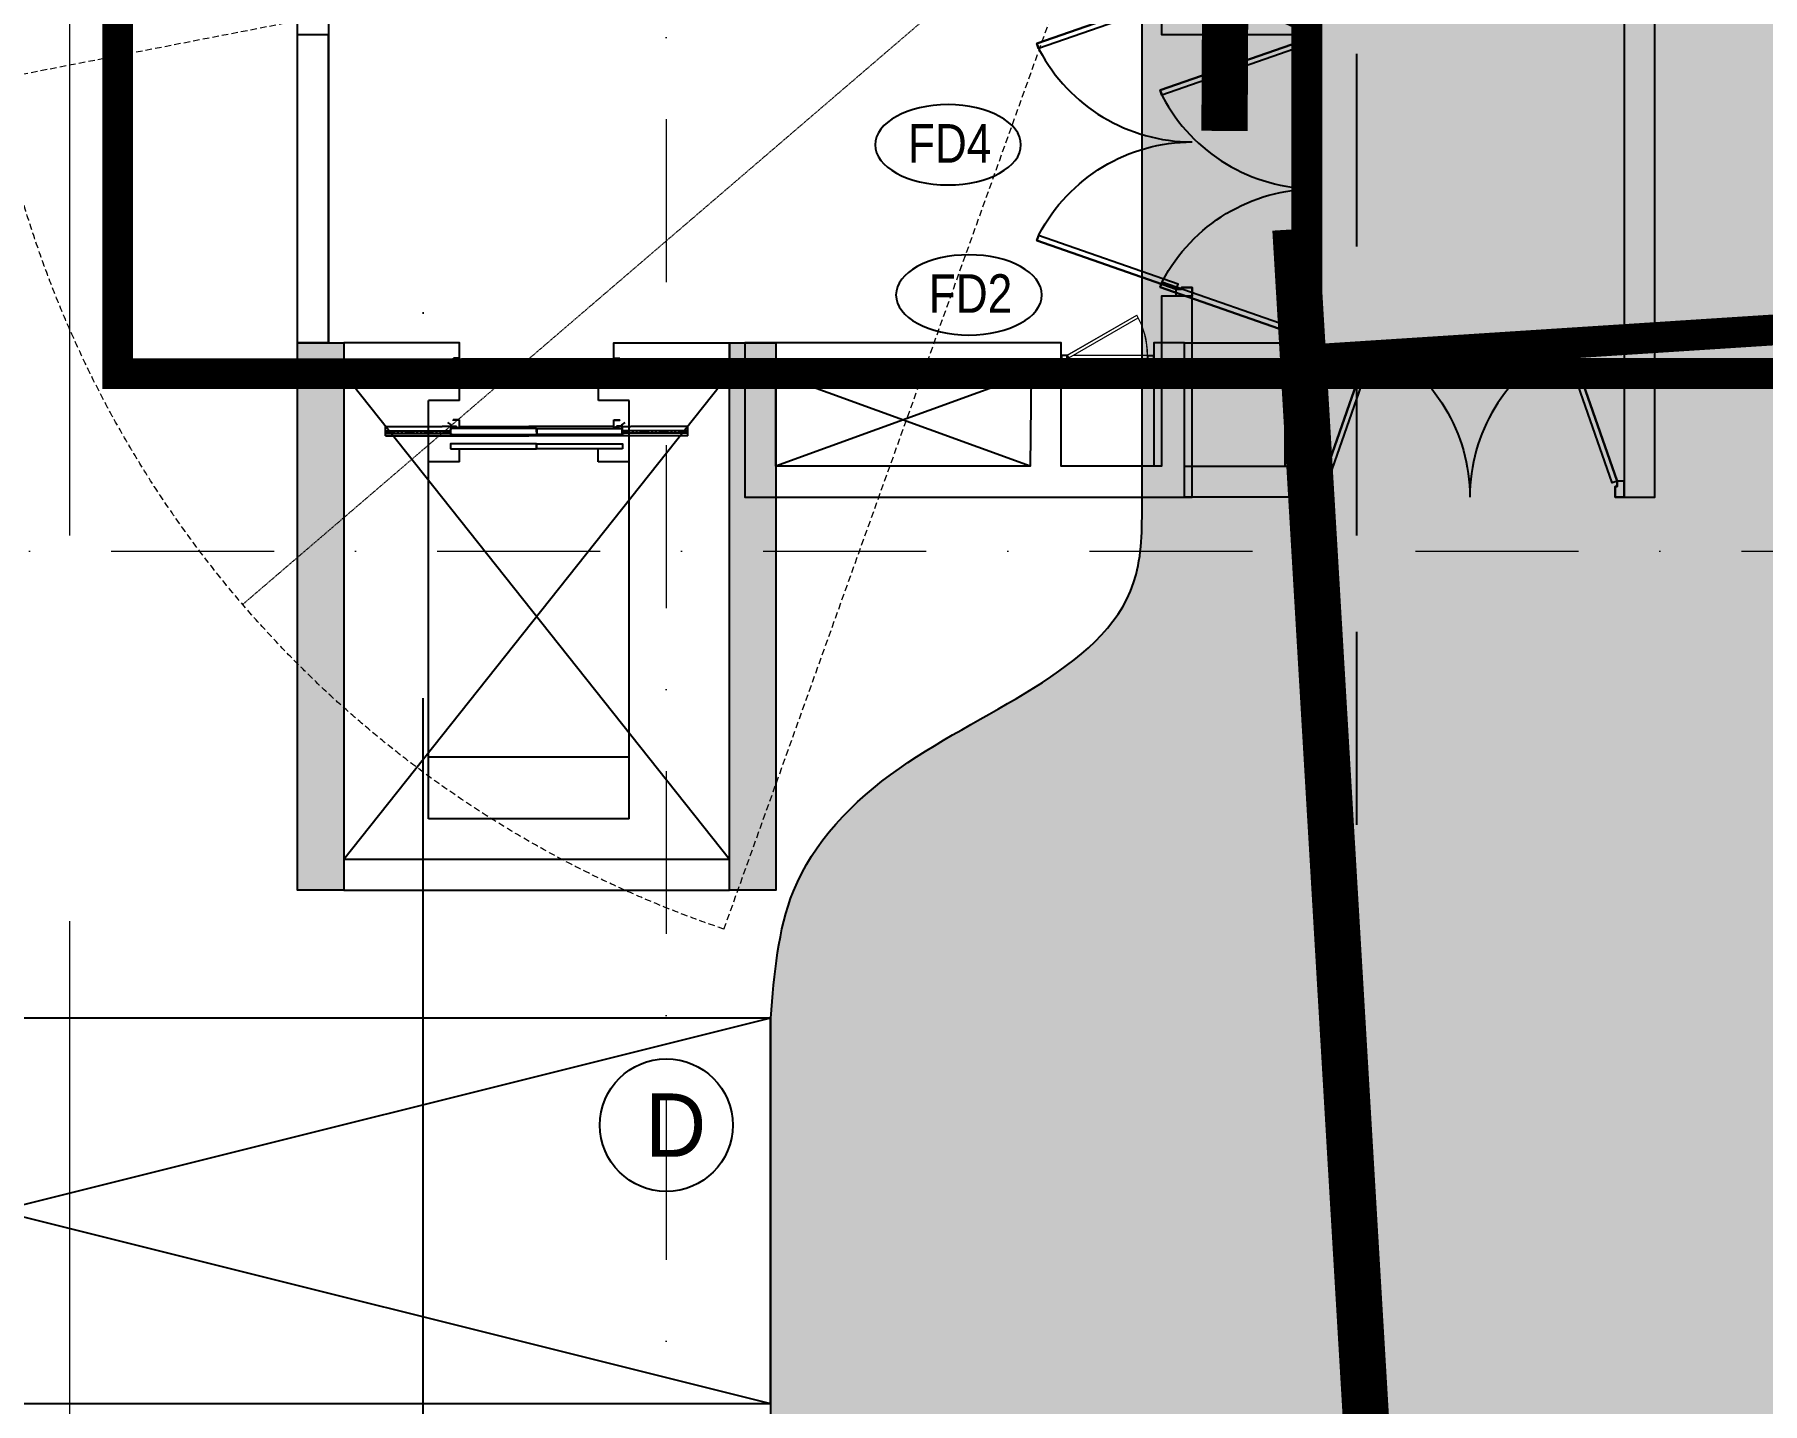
# Model space of a CAD drawing. Header units: millimetres. Extents: x 2509692 to 6766201, y 361130 to 898117.
# Drawn here: x 2531616 to 2542817, y 737065 to 745943 of the extents above; entities that cross this region are included whole.
import ezdxf
from ezdxf.enums import TextEntityAlignment as Align

# ---------------------------------------------------------------- set-up
doc = ezdxf.new("R2010")
doc.units = ezdxf.units.MM
doc.header["$LTSCALE"] = 100
for name, pattern in [('( Hidden )', [0.375, 0.25, -0.125]), ('01.MAIN DRAWING_NW$0$(X-REF)S12-200-HIDDEN', [0.375, 0.25, -0.125]), ('01.NW_MACHINES$0$DASHED', [0.75, 0.5, -0.25]), ('AUDIT_I_191030115539-19', [0]), ('DASHDOT', [1, 0.5, -0.25, 0, -0.25]), ('DD Cargo Road$0$X-DIAL-Phase 3A-Master Airfield Layout_South & ECT$0$DASHDOT2', [12.7, 6.35, -3.175, 0, -3.175]), ('HIDDEN', [0.375, 0.25, -0.125]), ('PAMIR A_BASEMENT STAIRCASE$0$X_COL_FC_WMG$0$PHANTOM', [2.5, 1.25, -0.25, 0.25, -0.25, 0.25, -0.25]), ('PAMIR A_GROUND FLOOR GRID$0$( Dashed )', [0.75, 0.5, -0.25]), ('PAMIR A_GROUND FLOOR GRID$0$ACAD_ISO05W100', [33, 24, -3, 0, -3, 0, -3]), ('PAMIR A_GROUND FLOOR GRID$0$CMP LANDSUBDIVISION$0$ACAD_ISO12W100', [21, 12, -3, 0, -3, 0, -3]), ('PAMIR A_GROUND FLOOR GRID$0$DGN Style 4', [21.13840796741298, 10.56260235723322, -5.281301178616609, 0.01320325294654152, -5.281301178616609])]:
    doc.linetypes.add(name, pattern=pattern)
doc.layers.get('0').update_dxf_attribs({"color": 8})
doc.layers.get('Defpoints').update_dxf_attribs({"color": 8})
for name, color, linetype in [('4 WHEELER', 8, 'Continuous'), ('A-DRIVEWAY ARROWS', 8, 'AUDIT_I_191030115539-19'), ('A-PARKING STACH-2', 8, 'Continuous'), ('A_CUTOUT', 8, 'Continuous'), ('A_DOORS', 8, 'Continuous'), ('A_PARKING TEXT', 8, 'Continuous'), ('A_R.C.C. STRUCTURE', 8, 'Continuous'), ('A_STAIRCASE DIM', 8, 'Continuous'), ('A_STAIRCASE WALL', 8, 'Continuous'), ('A_Travel length', 8, 'Continuous'), ('A_wall', 8, 'Continuous'), ('CAR', 8, 'Continuous'), ('D-TEXT', 8, 'Continuous'), ('DOUBLE  STACK', 8, 'Continuous'), ('DRIVEWAY', 8, 'HIDDEN'), ('DW-NO', 8, 'Continuous'), ('GLASS EDGE', 8, 'Continuous'), ('PAMIR A_BASEMENT STAIRCASE$0$A-P-HATCH COLUMN', 8, 'Continuous'), ('PAMIR A_BASEMENT STAIRCASE$0$A-P-STRUCTURE', 8, 'Continuous'), ('PAMIR A_GROUND FLOOR GRID$0$CMP LANDSUBDIVISION$0$MP-PROP-ASSET LINE', 8, 'PAMIR A_GROUND FLOOR GRID$0$CMP LANDSUBDIVISION$0$ACAD_ISO12W100'), ('SECTION LINES', 8, 'Continuous')]:
    doc.layers.add(name, color=color, linetype=linetype)
for name, color, linetype, lineweight in [('A_SERVICE LIFT', 8, 'Continuous', 25), ('AC-ZONING LINE', 8, 'Continuous', 15), ('CAMERA', 5, 'Continuous', 20), ('CAMERA RANGE', 2, '01.MAIN DRAWING_NW$0$(X-REF)S12-200-HIDDEN', 20), ('EL-WALL', 8, 'Continuous', 0), ('HACTH', 8, 'Continuous', 5), ('PAMIR A_BASEMENT STAIRCASE$0$X_COL_FC_WMG$0$GLASS 1', 8, 'Continuous', 25), ('PAMIR A_GROUND FLOOR GRID$0$A_GRID 8.4 x 8.4 MT.', 8, 'PAMIR A_GROUND FLOOR GRID$0$DGN Style 4', 0), ('PAMIR A_GROUND FLOOR GRID$0$CMP LANDSUBDIVISION$0$MP-BASEMENT LIN', 8, 'PAMIR A_GROUND FLOOR GRID$0$ACAD_ISO05W100', 20)]:
    doc.layers.add(name, color=color, linetype=linetype, lineweight=lineweight)
doc.styles.add('DIM_200', font='swissc.ttf', dxfattribs={"height": 400})
doc.styles.add('X-REF_HVAC_Basement 02$0$X-REF_HVAC_Basement 02$0$acdim', font='romans.shx', dxfattribs={"height": 150})
pattern_1 = [(0, (-3035710.225486687, -862793.3745637138), (0, 6.985), [5.08, -1.905]), (90, (-3035710.225486687, -862793.3745637138), (-6.985, 4.277078946022131e-16), [5.08, -1.905])]

# ---------------------------------------------------------------- blocks, each defined once
blk = doc.blocks.new('ghkhgk')
at = {"layer": 'A-DRIVEWAY ARROWS', "linetype": '( Hidden )', "lineweight": -2, "ltscale": 50}
blk.add_line((3540686.732184939, 1646370.474375674), (3540686.732184101, 1704342.3312001), dxfattribs=at)
blk = doc.blocks.new('A$C7f0d5cc6')
at = {"layer": 'SECTION LINES', "linetype": 'DASHDOT', "ltscale": 100}
blk.add_line((14291.69384606648, -194055.8175357913), (14291.69384607673, -3764.129045803915), dxfattribs=at)
blk = doc.blocks.new('PAMIR A_GROUND FLOOR GRID$0$ASSET LINE')
at = {"layer": 'PAMIR A_GROUND FLOOR GRID$0$CMP LANDSUBDIVISION$0$MP-BASEMENT LIN', "color": 3, "linetype": 'PAMIR A_GROUND FLOOR GRID$0$( Dashed )', "ltscale": 100, "flags": 128}
blk.add_lwpolyline([(5607412.013435246, 414057.5662525545), (5607412.013435246, 582057.566252529), (5707543.215212617, 582057.5662521032), (5707543.215213507, 414057.5662525545)], close=True, dxfattribs=at)
blk = doc.blocks.new('PAMIR A_GROUND FLOOR GRID')
at = {"layer": 'PAMIR A_GROUND FLOOR GRID$0$A_GRID 8.4 x 8.4 MT.'}
for p, q in [((2535710.225486687, 882793.3745638769), (2535710.225486687, 680593.3745638652)), ((2515201.771748836, 742593.3745637604), (2648618.699235708, 742593.3745637604))]:
    blk.add_line(p, q, dxfattribs=at)
blk = doc.blocks.new('A$C5d815a77')
at = {"layer": 'PAMIR A_GROUND FLOOR GRID$0$A_GRID 8.4 x 8.4 MT.'}
blk.add_blockref('PAMIR A_GROUND FLOOR GRID', (0, 0), dxfattribs=at)
blk = doc.blocks.new('PAMIR A_BASEMENT STAIRCASE$0$service lift')
at = {"color": 7}
for p, q in [((563038, -106763.3143263127, -8.757154441596526e-05), (563968, -106763.3143263118, -8.757154441596526e-05)), ((564998.0000000001, -106763.3143263118, -8.757154441596526e-05), (563038, -106763.3143263127, -8.757154441596526e-05)), ((563038, -106763.3143263127, -8.757154441596526e-05), (563038, -106823.3143263127, -8.757154441596526e-05)), ((563038, -106780.3143263127, -8.757154441596526e-05), (563456.5, -106780.3143263118, -8.757154441596526e-05)), ((563038, -106794.3143263127, -8.757154441596526e-05), (563456.5, -106794.3143263127, -8.757154441596526e-05)), ((563038, -106823.3143263127, -8.757154441596526e-05), (563406.59375, -106823.3143263127, -8.757154441596526e-05)), ((563461.5, -106823.3143263127, -8.757154441596526e-05), (563406.59375, -106823.3143263127, -8.757154441596526e-05)), ((563456.5, -106802.0393263124, -8.757154441596526e-05), (563456.5, -106772.5893263122, -8.757154441596526e-05)), ((563456.5, -106772.5893263122, -8.757154441596526e-05), (563461.5, -106772.5893263122, -8.757154441596526e-05)), ((563456.5, -106802.0393263124, -8.757154441596526e-05), (563461.5, -106802.0393263124, -8.757154441596526e-05)), ((563461.5, -106771.3143263118, -8.757154441596526e-05), (563461.5, -106823.3143263127, -8.757154441596526e-05)), ((563461.5, -106771.3143263118, -8.757154441596526e-05), (563463, -106771.3143263118, -8.757154441596526e-05)), ((563463, -106771.3143263118, -8.757154441596526e-05), (563463, -106821.8143263118, -8.757154441596526e-05)), ((563463, -106824.8143263127, -8.757154441596526e-05), (563489.5, -106824.8143263127, -8.757154441596526e-05)), ((563464.5, -106823.3143263127, -8.757154441596526e-05), (563489.5748134316, -106823.3143263127, -8.757154441596526e-05)), ((563480, -106816.3143263118, -8.757154441596526e-05), (563518, -106816.3143263118, -8.757154441596526e-05)), ((563489.5, -106824.8143263127, -8.757154441596526e-05), (563499.5, -106825.8143263118, -8.757154441596526e-05)), ((563489.5748134316, -106823.3143263127, -8.757154441596526e-05), (563499.5, -106824.3068449687, -8.757154441596526e-05)), ((563499.5, -106824.3068449687, -8.757154441596526e-05), (563499.5, -106825.8143263118, -8.757154441596526e-05)), ((563518, -106816.3143263118, -8.757154441596526e-05), (563518, -106866.3143263127, -8.757154441596526e-05)), ((563518, -106823.3143263127, -8.757154441596526e-05), (563968, -106823.3143263127, -8.757154441596526e-05)), ((564518, -106823.3143263127, -8.757154441596526e-05), (563968, -106823.3143263127, -8.757154441596526e-05)), ((564556, -106816.3143263118, -8.757154441596526e-05), (564518, -106816.3143263118, -8.757154441596526e-05)), ((564518, -106816.3143263118, -8.757154441596526e-05), (564518, -106866.3143263127, -8.757154441596526e-05)), ((564546.4251865684, -106823.3143263127, -8.757154441596526e-05), (564536.5, -106824.3068449687, -8.757154441596526e-05)), ((564536.5, -106824.3068449687, -8.757154441596526e-05), (564536.5, -106825.8143263118, -8.757154441596526e-05)), ((564546.5, -106824.8143263127, -8.757154441596526e-05), (564536.5, -106825.8143263118, -8.757154441596526e-05)), ((564571.5, -106823.3143263127, -8.757154441596526e-05), (564546.4251865684, -106823.3143263127, -8.757154441596526e-05)), ((564573, -106824.8143263127, -8.757154441596526e-05), (564546.5, -106824.8143263127, -8.757154441596526e-05)), ((564573, -106771.3143263118, -8.757154441596526e-05), (564573, -106821.8143263118, -8.757154441596526e-05)), ((564574.5, -106771.3143263118, -8.757154441596526e-05), (564573, -106771.3143263118, -8.757154441596526e-05)), ((564574.5, -106771.3143263118, -8.757154441596526e-05), (564574.5, -106823.3143263127, -8.757154441596526e-05)), ((564579.5, -106772.5893263122, -8.757154441596526e-05), (564574.5, -106772.5893263122, -8.757154441596526e-05)), ((564579.5, -106802.0393263124, -8.757154441596526e-05), (564574.5, -106802.0393263124, -8.757154441596526e-05)), ((564574.5, -106823.3143263127, -8.757154441596526e-05), (564629.40625, -106823.3143263127, -8.757154441596526e-05)), ((564579.5, -106802.0393263124, -8.757154441596526e-05), (564579.5, -106772.5893263122, -8.757154441596526e-05)), ((564998, -106780.3143263118, -8.757154441596526e-05), (564579.5, -106780.3143263118, -8.757154441596526e-05)), ((564998, -106794.3143263127, -8.757154441596526e-05), (564579.5, -106794.3143263127, -8.757154441596526e-05)), ((564998, -106823.3143263127, -8.757154441596526e-05), (564629.40625, -106823.3143263127, -8.757154441596526e-05)), ((564998, -106763.3143263118, -8.757154441596526e-05), (564998, -106823.3143263127, -8.757154441596526e-05)), ((563478, -106861.8135723121, -8.757154441596526e-05), (563478, -106866.3135723121, -8.757154441596526e-05)), ((563515.5, -106864.8135723121, -8.757154441596526e-05), (563478, -106864.8135723121, -8.757154441596526e-05)), ((563517, -106866.3135723121, -8.757154441596526e-05), (563478, -106866.3135723121, -8.757154441596526e-05)), ((563518, -106866.3143263127, -8.757154441596526e-05), (563478, -106866.3143263127, -8.757154441596526e-05)), ((564518, -106866.3143263127, -8.757154441596526e-05), (564558, -106866.3143263127, -8.757154441596526e-05)), ((564519, -106866.3135723121, -8.757154441596526e-05), (564558, -106866.3135723121, -8.757154441596526e-05)), ((564520.5, -106864.8135723121, -8.757154441596526e-05), (564558, -106864.8135723121, -8.757154441596526e-05)), ((564558, -106861.8135723121, -8.757154441596526e-05), (564558, -106866.3135723121, -8.757154441596526e-05))]:
    blk.add_line(p, q, dxfattribs=at)
at = {"color": 4, "linetype": 'PAMIR A_BASEMENT STAIRCASE$0$X_COL_FC_WMG$0$PHANTOM', "ltscale": 0.5}
for p, q in [((563038, -106787.3143263127, -8.757154441596526e-05), (563456.5, -106787.3143263118, -8.757154441596526e-05)), ((564998, -106787.3143263118, -8.757154441596526e-05), (564579.5, -106787.3143263118, -8.757154441596526e-05))]:
    blk.add_line(p, q, dxfattribs=at)
for p, q in [((563468, -106832.3144223125, -8.757154441596526e-05), (563443, -106848.3143263118, -8.757154441596526e-05)), ((564568, -106832.3144223125, -8.757154441596526e-05), (564593, -106848.3143263118, -8.757154441596526e-05))]:
    blk.add_line(p, q)
at = {"color": 7}
for centre, start, end in [((563463, -106823.3143263127, -8.757154441596526e-05), 180, 270), ((563464.5, -106821.8143263118, -8.757154441596526e-05), 180, 270), ((564571.5, -106821.8143263118, -8.757154441596526e-05), 270, 0), ((564573, -106823.3143263127, -8.757154441596526e-05), 270, 0)]:
    blk.add_arc(centre, 1.5, start, end, dxfattribs=at)
at = {"layer": 'Defpoints', "color": 7, "linetype": 'ByBlock'}
for p in [(563038, -106823.3143263127, -8.757154441596526e-05), (563508, -106866.3143263127, -8.757154441596526e-05), (563518, -106862.3143263118, -8.757154441596526e-05), (563518, -106866.3143263127, -8.757154441596526e-05), (563518, -106866.3143263127, -8.757154441596526e-05), (563518, -106866.3143263127, -8.757154441596526e-05), (563518, -106866.3144223125, -8.757154441596526e-05), (564518, -106862.3143263118, -8.757154441596526e-05), (564518, -106866.3143263127, -8.757154441596526e-05), (564518, -106866.3143263127, -8.757154441596526e-05), (564518, -106866.3143263127, -8.757154441596526e-05), (564518, -106866.3144223125, -8.757154441596526e-05), (564528, -106866.3143263127, -8.757154441596526e-05)]:
    blk.add_point(p, dxfattribs=at)
at = {"layer": 'PAMIR A_BASEMENT STAIRCASE$0$X_COL_FC_WMG$0$GLASS 1'}
for p, q in [((564618, -104278.3143263118, -8.757154441593751e-05), (563318, -104278.3143263118, -8.757154441593751e-05)), ((563318, -104278.3143263118, -8.757154441596526e-05), (563318, -106593.3143263118, -8.757154441596526e-05)), ((564618, -104278.3143263118, -8.757154441596529e-05), (564618, -106593.3143263118, -8.757154441596529e-05)), ((563518, -106593.3143263118, -8.757154441596526e-05), (563318, -106593.3143263118, -8.757154441596526e-05)), ((563518, -106593.3143263118, -8.757154441596526e-05), (563518, -106673.3143263118, -8.757154441596526e-05)), ((564618, -106593.3143263118, -8.757154441596526e-05), (564418, -106593.3143263118, -8.757154441596526e-05)), ((564418, -106593.3143263118, -8.757154441596526e-05), (564418, -106673.3143263118, -8.757154441596526e-05)), ((563468, -106771.3143263118, -8.757154441596526e-05), (564016.5, -106771.3143263118, -8.757154441596526e-05)), ((564016.5, -106811.3143263118, -8.757154441596526e-05), (563468, -106811.3143263118, -8.757154441596526e-05)), ((564016.5, -106811.3143263118, -8.757154441596526e-05), (564016.5, -106771.3143263118, -8.757154441596526e-05)), ((564018, -106789.1143263126, -8.757154441596526e-05), (564018, -106812.1143263126, -8.757154441596526e-05)), ((564018, -106789.1143263126, -8.757154441596526e-05), (564018, -106812.1143263126, -8.757154441596526e-05)), ((564573, -106771.3143263118, -8.757154441596526e-05), (564019.5, -106771.3143263118, -8.757154441596526e-05)), ((564019.5, -106811.3143263118, -8.757154441596526e-05), (564019.5, -106771.3143263118, -8.757154441596526e-05)), ((564019.5, -106811.3143263118, -8.757154441596526e-05), (564568, -106811.3143263118, -8.757154441596526e-05))]:
    blk.add_line(p, q, dxfattribs=at)
at = {"layer": 'PAMIR A_BASEMENT STAIRCASE$0$X_COL_FC_WMG$0$GLASS 1', "elevation": -8.757154441596526e-05}
for points in [[(563461, -106678.3143263118), (564017, -106678.3143263118), (564017, -106710.3143263118), (563461, -106710.3143263118)], [(564575, -106678.3143263118), (564019, -106678.3143263118), (564019, -106710.3143263118), (564575, -106710.3143263118)]]:
    blk.add_lwpolyline(points, close=True, dxfattribs=at)
at = {"layer": 'PAMIR A_BASEMENT STAIRCASE$0$X_COL_FC_WMG$0$GLASS 1'}
for centre, start, end in [((563468, -106776.3143263127, -8.757154441596526e-05), 90, 180), ((563468, -106806.3143263118, -8.757154441596526e-05), 180, 270), ((564568, -106776.3143263127, -8.757154441596526e-05), 0, 90), ((564568, -106806.3143263118, -8.757154441596526e-05), 270, 0)]:
    blk.add_arc(centre, 5.000000000000001, start, end, dxfattribs=at)
blk = doc.blocks.new('PAMIR A_BASEMENT STAIRCASE$0$G$CEB040AD3')
at = {"layer": 'PAMIR A_BASEMENT STAIRCASE$0$A-P-HATCH COLUMN', "ltscale": 0.001}
h = blk.add_hatch(color=256, dxfattribs=at)
h.dxf.hatch_style = 1
h.paths.add_polyline_path([(0, 3550), (300, 3550), (300, 0), (0, 0)])
at = {"layer": 'PAMIR A_BASEMENT STAIRCASE$0$A-P-STRUCTURE', "ltscale": 0.001}
blk.add_lwpolyline([(0, 3550), (300, 3550), (300, 0), (0, 0)], close=True, dxfattribs=at)
blk = doc.blocks.new('fghjfghd')
at = {"layer": 'A_DOORS', "linetype": 'ByBlock', "ltscale": 0.03, "elevation": 0.0008203101878799099}
for points in [[(197276.1775450337, 213393.477598938), (197276.1775450337, 213279.7605275114), (197326.6085940524, 213279.7605275114), (197326.6085940524, 213317.3362168662), (197338.9691452332, 213317.3362168662), (197338.9691452332, 213393.477598938), (197276.1775450337, 213393.4776124595), (197338.9691452332, 213393.4776124595), (197338.9691452332, 213317.3366028955), (197326.6085940524, 213317.3366028955), (197326.6085940524, 213279.7605275114), (197362.0844771926, 213292.1469385487), (197709.1212920699, 212298.1998256231), (197673.6454069231, 212285.8134139643), (197326.6085940524, 213279.7605275114), (197673.645406922, 212285.8134139638), (197718.1356924236, 212302.0094498101, 0.2777572209251983), (198376.1776861518, 213393.477598938, -0.02709184272098052)], [(199476.1778272698, 213393.477598938), (199476.1778272698, 213279.7605275114), (199425.7467782511, 213279.7605275114), (199425.7467782511, 213317.3362168662), (199413.3862270703, 213317.3362168662), (199413.3862270703, 213393.477598938), (199476.1778272698, 213393.4776124595), (199413.3862270703, 213393.4776124595), (199413.3862270703, 213317.3366028955), (199425.7467782511, 213317.3366028955), (199425.7467782511, 213279.7605275114), (199390.2708951109, 213292.1469385487), (199043.2340802336, 212298.1998256231), (199078.7099653804, 212285.8134139643), (199425.7467782511, 213279.7605275114), (199078.7099653815, 212285.8134139638), (199034.2196798798, 212302.0094498101, -0.2777572209251983), (198376.1776861518, 213393.477598938, 0.02709184272098052)]]:
    blk.add_lwpolyline(points, format="xyb", dxfattribs=at)
blk = doc.blocks.new('PAMIR A_2 m STAIRCASE DOOR')
at = {"layer": 'A_DOORS', "xscale": -0.9090907924646489, "yscale": 0.9090907924646489, "zscale": 0.9090907924646489, "rotation": 90}
blk.add_blockref('fghjfghd', (2771329.474479528, 1038335.332235817, -0.0007457364387665722), dxfattribs=at)
blk = doc.blocks.new('FD 750')
at = {"layer": 'EL-WALL'}
for p, q in [((50.02809588784294, 53.48591871291865), (612.9446083477233, 378.4859187129186)), ((62.52809588784294, 31.83528361830395), (625.0280958878429, 356.594810037408)), ((0.02809588784293737, 53.48591871291865), (0.02809588784293737, -96.48317581042647)), ((50.02809588784294, 53.48591871291865), (62.52809588784294, 31.83528361830395)), ((100.0280958878357, 53.48591871291865), (700.0280958878429, 53.48591871291865)), ((750.0280958878429, 53.48591871291865), (750.0280958878429, -96.48317581042647)), ((0.02809588784293737, -96.48317581042647), (750.0280958878429, -96.48317581042647)), ((50.02809588784294, -46.51408128708135), (700.0280958878429, -46.51408128708135))]:
    blk.add_line(p, q, dxfattribs=at)
for points in [[(0.02809588784293737, -46.51408128708135), (50.02809588784294, -46.51408128708135), (50.02809588784294, 53.48591871291865), (0.02809588784293737, 53.48591871291865)], [(5.028095887842937, -41.51408128708135), (45.02809588784294, -41.51408128708135), (45.02809588784294, 48.48591871291865), (5.028095887842937, 48.48591871291865)], [(750.0280958878429, -46.51408128708135), (700.0280958878429, -46.51408128708135), (700.0280958878429, 53.48591871291865), (750.0280958878429, 53.48591871291865)], [(745.0280958878429, -41.51408128708135), (705.0280958878429, -41.51408128708135), (705.0280958878429, 48.48591871291865), (745.0280958878429, 48.48591871291865)]]:
    blk.add_lwpolyline(points, close=True, dxfattribs=at)
blk.add_arc((50.02809588784294, 53.48591871291865), 649.9999999999999, 0, 30.0000000003939, dxfattribs=at)
blk = doc.blocks.new('A$C0A4E7349')
at = {"layer": 'A_CUTOUT', "ltscale": 600}
for p, q in [((-7990.060318429023, -68650.09317209141), (-10490.06031842902, -71800.09317209141)), ((-7990.060318429023, -71800.09317209141), (-10490.06031842902, -68650.09317209141)), ((-6040.056657979265, -68650.09244030132), (-7690.060318429023, -69250.09244030039)), ((-6040.056657979265, -69250.09244030039), (-7690.060318429023, -68650.0928218743))]:
    blk.add_line(p, q, dxfattribs=at)
at = {"layer": 'A_SERVICE LIFT'}
blk.add_line((-8740.060318429023, -68650.09317209141), (-9740.060318429023, -68650.09317209141), dxfattribs=at)
at = {"layer": 'A_wall'}
for points in [[(-10590.0603294922, -66450.09317209118), (-10590.0603294922, -68450.09317209141), (-10790.0603294922, -68450.09317209141), (-10790.0603294922, -66450.09317209118)], [(-4990.27289681742, -69250.09244030039), (-4990.114125852939, -68146.79537684657), (-5190.114124246407, -68146.79537684657), (-5190.27289681742, -69250.09244030039), (-5840.056616041344, -69250.09244030039), (-5840.056639045477, -68450.09319859918), (-7890.060318429023, -68450.0931817306), (-7890.060318429023, -69250.09244030039), (-7890.060318429023, -69250.0924403005), (-7890.060318429023, -69450.0924403005), (-4990.27289681742, -69450.0924403005), (-4990.27289681742, -69250.0924403005)], [(-10490.06031842902, -68650.09317209141), (-9740.060318429023, -68650.09317209141), (-9740.060318429023, -68450.09317209141), (-10490.06031842902, -68450.09317209141)], [(-7990.060318429023, -68650.09317209141), (-8740.060318429023, -68650.09317209141), (-8740.060318429023, -68450.09317209141), (-7990.060318429023, -68450.09317209141)], [(-6034.96173491329, -68650.09319749125), (-6040.0566333686, -69250.09244030039), (-7690.060318429023, -69250.09244030039), (-7690.060318429023, -68650.09318691096)], [(-10490.0603294922, -72000.09317209141), (-7990.060318429023, -72000.09317209141), (-7990.060318429023, -71800.09317209141), (-10490.0603294922, -71800.09317209141)]]:
    blk.add_lwpolyline(points, close=True, dxfattribs=at)
at = {"layer": 'A_DOORS', "rotation": 180}
blk.add_blockref('PAMIR A_2 m STAIRCASE DOOR', (2572345.314684176, 790846.5813180926), dxfattribs=at)
at = {"layer": 'A_DOORS', "xscale": 0.8000000000015842, "yscale": 0.8000000000015842, "zscale": 0.8000000000015842}
blk.add_blockref('FD 750', (-5840.079117362387, -68572.90651502379), dxfattribs=at)
at = {"layer": 'A_R.C.C. STRUCTURE', "ltscale": 0.001}
for p in [(-10790.0603294922, -72000.09317209141), (-7990.060318429023, -72000.09317209141)]:
    blk.add_blockref('PAMIR A_BASEMENT STAIRCASE$0$G$CEB040AD3', p, dxfattribs=at)
at = {"layer": 'A_SERVICE LIFT', "xscale": -1, "rotation": 180}
blk.add_blockref('PAMIR A_BASEMENT STAIRCASE$0$service lift', (-573258.0603184272, -175815.5204641782, 8.757154441596526e-05), dxfattribs=at)
blk = doc.blocks.new('A$C5BB665E0')
at = {"layer": 'A_STAIRCASE DIM'}
blk.add_blockref('A$C0A4E7349', (0, 0), dxfattribs=at)
blk = doc.blocks.new('TAG_200')
at = {"layer": 'D-TEXT'}
blk.add_ellipse((-44.54886602098122, 350.0121025335975), major_axis=(-756.4732483355328, 3.704087473568759e-13), ratio=0.5505994003344314, dxfattribs=at)
at = {"layer": 'D-TEXT', "style": 'DIM_200'}
blk.add_attdef('DW', text='', height=400, dxfattribs=at).set_placement((433.3332299872048, 366.243886440061), align=Align.MIDDLE_CENTER)
blk = doc.blocks.new('SEG')
at = {"layer": 'DRIVEWAY', "linetype": 'Continuous'}
for p, q in [((3038794.987447899, 742943.2854370099), (3038798.325170419, 756892.7903764086)), ((3036387.945690624, 692593.3762200644), (3036387.945690624, 739564.7179309194))]:
    blk.add_line(p, q, dxfattribs=at)
blk.add_spline([(3036387.945690624, 739564.7179309194), (3036535.494885903, 740386.8640468937), (3037221.896651113, 741183.456231276), (3038756.826211667, 742441.7388471683), (3038794.987456082, 742943.319640554)], degree=3, dxfattribs=at)
blk = doc.blocks.new('A$C29A2079D')
at = {"layer": 'HACTH', "true_color": 0xf7f2ee, "transparency": 33554602}
h = blk.add_hatch(dxfattribs=at)
h.set_pattern_fill('ANGLE')
h.set_pattern_definition(pattern_1)
edge = h.paths.add_edge_path()
edge.add_line((74677.72020384343, -8850.000032823416), (75150.74474390224, -8850.000032823416))
edge.add_line((75150.74474390224, -8850.000032823416), (75150.74463092862, 5800.00245494023))
edge.add_line((75150.74463092862, 5800.00245494023), (101365.6008811453, 5800.002042986569))
edge.add_arc((101365.6008890024, 6300.002042986569), 500.0000000000001, 269.9999990996423, 360)
edge.add_line((101865.6008890024, 6300.002042986569), (101865.6008890024, 10999.99880294409))
edge.add_arc((101365.6008890024, 10999.99880294409), 499.9999999998837, 0, 89.99999927680037)
edge.add_line((101365.6008953135, 11499.99880294397), (17750.00040749973, 11499.99985832325))
edge.add_arc((17750.00040118862, 10999.99985832314), 500.0000000001049, 89.99999927680037, 179.9999991683311)
edge.add_line((17250.00040118862, 10999.99986558082), (17250.00011305977, -8850.000032826909))
edge.add_line((17250.00011305977, -8850.000032826909), (14227.72200945206, -8849.989119280945))
edge.add_arc((14227.72020393563, -9349.989119277801), 500.0000000001021, 89.99979310305795, 180)
edge.add_line((13727.72020393563, -9349.989119277801), (13727.7202039361, -15850.00003282109))
edge.add_arc((14227.7202039361, -15850.00003282109), 500.0000000000155, 180, 270)
edge.add_line((14227.7202039361, -16350.00003282109), (17477.72016625665, -16350.0000328212))
edge.add_line((17477.72016625665, -16350.0000328212), (17477.72024096688, -50928.65994611883))
edge.add_line((17477.72024096688, -50928.65994611883), (7977.720203938894, -50928.65994611999))
edge.add_arc((7977.720203938894, -50428.65994611999), 500.0000000000244, 180, 270, ccw=False)
edge.add_line((7477.720203938894, -50428.65994611999), (7477.720203937963, -42324.77172258543))
edge.add_arc((6977.720203937963, -42324.77172258543), 500.000000000027, 0, 90.00029840904385)
edge.add_line((6977.717599827796, -41824.77172259218), (3585.919680373278, -41824.78938782297))
edge.add_arc((3585.922284484375, -42324.78938781621), 499.9999999999605, 90.00029840915056, 180.0016768393758)
edge.add_line((3085.922284698579, -42324.80402100028), (3086.417647515424, -59250.81322039932))
edge.add_line((3086.417647515424, -59250.81322039932), (1174.843635680154, -59251.2285981098))
edge.add_arc((1174.952283946797, -59751.22858630528), 499.9999999999362, 90.01245017435812, 179.9888473949658)
edge.add_line((674.9522934188135, -59751.13126146689), (666.5283366511576, -103028.6581141829))
edge.add_spline(control_points=[(666.5283366618678, -103028.6581142592), (702.2118632229976, -103334.0928661168), (770.3263402353041, -103917.1217982032), (1633.273577268701, -104788.0659779258), (2900.975547151174, -104985.6463381122), (3057.553887617774, -105752.7602435471), (3087.727095316164, -105900.5858439967)], knot_values=[0, 0, 0, 0, 894.9239040212971, 1708.274925780144, 3539.028112087257, 3976.033278924955, 3976.033278924955, 3976.033278924955, 3976.033278924955], degree=3, periodic=0)
edge.add_line((3087.727095316164, -105900.5858439966), (3084.304351131432, -120205.425934782))
edge.add_spline(control_points=[(3084.389380979817, -119850.0565798513), (3085.288252723403, -120024.7909482011), (3089.733723946381, -120888.9594033558), (1674.314896147233, -121331.1940659072), (753.2731861006469, -122298.7213929507), (700.6456142677926, -122943.3042449391), (677.3476155218668, -123228.658289486)], knot_values=[0, 0, 0, 0, 503.0303896076502, 2487.793321878633, 3539.31911400292, 4374.600504337376, 4374.600504337376, 4374.600504337376, 4374.600504337376], degree=3, periodic=0)
edge.add_line((677.3476155218668, -123228.658289486), (677.3476155218668, -170200.000000341))
edge.add_arc((1177.347615521867, -170200.000000341), 500, 180, 270)
edge.add_line((1177.347615521867, -170700.000000341), (7477.720203947276, -170700.000000341))
edge.add_line((7477.720203947276, -170700.000000341), (90977.72048801882, -170700.000000341))
edge.add_arc((90977.72048801882, -170200.000000341), 500.0000000000068, 270, 360.0004346159025)
edge.add_line((91477.72048800439, -170199.9962076017), (91477.34761556378, -121043.9115923548))
edge.add_line((91477.34761556378, -121043.9115923548), (84677.347615493, -121043.9115923548))
edge.add_line((84677.347615493, -121043.9115923548), (84677.34761549206, -137449.9973115951))
edge.add_line((84677.34761549206, -137449.9973115951), (74677.72020390863, -137449.9973115951))
edge.add_line((74677.72020390863, -137449.9973115951), (74677.72020390816, -111849.9967855532))
edge.add_arc((75177.72020390816, -111849.9967855532), 499.9999999999969, 90, 180, ccw=False)
edge.add_line((75177.72020390816, -111349.9967855532), (91477.7202039212, -111349.9967855533))
edge.add_line((91477.7202039212, -111349.9967855533), (91477.34761548741, -50849.99999988254))
edge.add_line((91477.34761548741, -50849.99999988254), (75177.72020384343, -50849.99999988254))
edge.add_arc((75177.72020384343, -50349.99999988254), 500, 180, 270, ccw=False)
edge.add_line((74677.72020384343, -50349.99999988254), (74677.72020384343, -8850.000032823416))
h.paths.add_polyline_path([(24750.90507499827, -22799.70378281234, -0.4142128488165438), (25250.90507499687, -22299.70500092988), (67150.00011317804, -22299.70500092988, -0.4142135623730951), (67650.00011317804, -22799.70500092988), (67650.00011317804, -50849.99748587282), (24750.83673788933, -50849.99748587282)], flags=16)
h.paths.add_polyline_path([(16977.72070462955, -58350.00168948586, -0.4142142934570974), (17477.72070462815, -58850.002937524), (17477.60962925339, -103349.9972341546, -0.4142128066417197), (16977.60967133101, -103849.9959861165), (7977.720245304983, -103849.9967434827, -0.4142135869408332), (7477.720203228761, -103349.9967436193), (7477.720191065688, -58850.00168962253, -0.414213562453151), (7977.720191065688, -58350.00168948586)], flags=16)
h.paths.add_polyline_path([(24549.7595276935, -57647.90421519824), (67377.7202424691, -57647.90751718637, -0.4142135397913503), (67877.7202039198, -58147.90751718637), (67877.7202039198, -67649.99639754207), (51077.34761551162, -67649.99639754207), (51077.34761551302, -95449.9967855924), (41077.34761551488, -95449.99678559275), (41077.34761551116, -67649.9967855463), (24049.75278779818, -67649.9967855463), (24049.7594891442, -58147.90386257367, -0.4142133783920631)], flags=16)
h.paths.add_polyline_path([(24277.74044461269, -75149.99678556959), (34277.72020393889, -75149.99678556959), (34277.72020393983, -100849.9951631698), (57877.35476019466, -100849.9886023923), (57877.34761551069, -75149.99520528992), (67877.7202039198, -75149.99520528968), (67877.7202039198, -103849.9951283979, -0.4142135623730951), (65877.7202039198, -105849.9951283979), (26277.72152255056, -105849.9951283979, -0.4142137554791802), (24277.72152255103, -103849.9938097872)], flags=16)
h.paths.add_polyline_path([(24750.50602031359, -17250.00168242492), (24750.74474411504, -16349.99678558123), (25177.69469711743, -16349.99832731171), (25177.72177987266, -8849.996718808892), (24750.69172938028, -8849.996785395662), (24750.74463101709, 5800.003246951848), (67650.00000001816, 5800.002572810859), (67650.00000001816, -17250.0016882451)], flags=16)
h.paths.add_polyline_path([(74677.34984666249, -58849.9967341458, -0.4142135623730955), (75177.34984666249, -58349.9967341458), (84677.347615493, -58349.9967341458), (84677.72020391002, -103849.9950761143), (75177.34984666388, -103849.9950761143, -0.4142135623730913), (74677.34984666388, -103349.9950761143)], flags=16)
h.paths.add_polyline_path([(17477.34761546599, -111849.9991935348), (17477.34761546692, -164728.6582895006, -0.4142135623731482), (16977.34761546692, -165228.6582895006), (7977.347615476698, -165228.6582894996, -0.4142135623735518), (7477.347615476698, -164728.6582894988), (7477.347615566105, -111350.000032794), (16977.34757129429, -111349.9991935348, -0.4142135882481751)], flags=16)
h.paths.add_polyline_path([(67877.7202039198, -111349.9984422437), (67877.7202039198, -119828.6582894552), (67650.00011306442, -119828.6582894552), (67650.00011282042, -139400.2943024131, -0.414213562369446), (67150.00011282042, -139900.2943024068), (25250.74474398885, -139900.2943024068, -0.4142135623730312), (24750.74474398885, -139400.294302407), (24750.7447439828, -111349.9984422437)], flags=16)
h.paths.add_polyline_path([(84450.07187582925, -144949.9980063264), (84450.00191825395, -164323.2827840692, -0.4142125047263422), (83950.00191825721, -164823.2809785525), (67527.72020386625, -164823.2809785525), (67527.72020386625, -164549.9532391649), (41474.24694886571, -164549.9532391649), (41474.24694886571, -164978.6600939317), (24627.34761553397, -164978.6600939317), (24627.7202039496, -153349.9999998847), (25177.72294928925, -153349.9999998847), (25177.72177981399, -145849.9967190226), (24750.74075117288, -145849.9967856017), (24750.74400109891, -144949.9979980789)], flags=16)
at = {"layer": 'DRIVEWAY'}
blk.add_blockref('SEG', (-3035710.598075103, -862793.3762204053), dxfattribs=at)
blk = doc.blocks.new('frfrfr')
at = {"layer": 'A-PARKING STACH-2'}
blk.add_circle((0, 0), 314.214271682249, dxfattribs=at)
at = {"layer": 'A_PARKING TEXT', "insert": (-100.8652744707651, 150.1431905343197), "char_height": 300, "width": 4300.793435850663, "attachment_point": 1, "style": 'X-REF_HVAC_Basement 02$0$X-REF_HVAC_Basement 02$0$acdim'}
blk.add_mtext('{\\fcentury gothic|b0|i0|c0|p34;D}', dxfattribs=at)
blk = doc.blocks.new('A$C555C795E')
at = {"layer": 'A-PARKING STACH-2', "color": 3, "xscale": 1.369400645261373, "yscale": 1.369400645261373, "zscale": 1.369400645261373}
blk.add_blockref('frfrfr', (0.7929629939608276, -123923.4797904574), dxfattribs=at)
blk = doc.blocks.new('car 2500x500')
at = {"layer": 'CAR', "color": 0, "ltscale": 0.5}
blk.add_lwpolyline([(0, 2.328306436538696e-10), (2500, 2.328306436538696e-10), (2500, 5000.000000000233), (0, 5000.000000000233)], close=True, dxfattribs=at)
blk.add_lwpolyline([(0, 5000.000000000233), (1250, 2.328306436538696e-10), (2500, 5000.000000000233)], dxfattribs=at)
blk = doc.blocks.new('A$C72A00BA6')
at = {"layer": 'HACTH', "true_color": 0xf7f2ee, "transparency": 33554602}
h = blk.add_hatch(dxfattribs=at)
h.set_pattern_fill('ANGLE')
h.set_pattern_definition(pattern_1)
edge = h.paths.add_edge_path()
edge.add_line((74677.72020384343, -8850.000032823416), (75150.74474390224, -8850.000032823416))
edge.add_line((75150.74474390224, -8850.000032823416), (75150.74463092862, 5800.00245494023))
edge.add_line((75150.74463092862, 5800.00245494023), (101365.6008811453, 5800.002042986569))
edge.add_arc((101365.6008890024, 6300.002042986569), 500.0000000000001, 269.9999990996423, 360)
edge.add_line((101865.6008890024, 6300.002042986569), (101865.6008890024, 10999.99880294409))
edge.add_arc((101365.6008890024, 10999.99880294409), 499.9999999998837, 0, 89.99999927680037)
edge.add_line((101365.6008953135, 11499.99880294397), (17750.00040749973, 11499.99985832325))
edge.add_arc((17750.00040118862, 10999.99985832314), 500.0000000001049, 89.99999927680037, 179.9999991683311)
edge.add_line((17250.00040118862, 10999.99986558082), (17250.00011305977, -8850.000032826909))
edge.add_line((17250.00011305977, -8850.000032826909), (14227.72200945206, -8849.989119280945))
edge.add_arc((14227.72020393563, -9349.989119277801), 500.0000000001021, 89.99979310305795, 180)
edge.add_line((13727.72020393563, -9349.989119277801), (13727.7202039361, -15850.00003282109))
edge.add_arc((14227.7202039361, -15850.00003282109), 500.0000000000155, 180, 270)
edge.add_line((14227.7202039361, -16350.00003282109), (17477.72016625665, -16350.0000328212))
edge.add_line((17477.72016625665, -16350.0000328212), (17477.72024096688, -50928.65994611883))
edge.add_line((17477.72024096688, -50928.65994611883), (7977.720203938894, -50928.65994611999))
edge.add_arc((7977.720203938894, -50428.65994611999), 500.0000000000244, 180, 270, ccw=False)
edge.add_line((7477.720203938894, -50428.65994611999), (7477.720203937963, -42324.77172258543))
edge.add_arc((6977.720203937963, -42324.77172258543), 500.000000000027, 0, 90.00029840904385)
edge.add_line((6977.717599827796, -41824.77172259218), (3585.919680373278, -41824.78938782297))
edge.add_arc((3585.922284484375, -42324.78938781621), 499.9999999999605, 90.00029840915056, 180.0016768393758)
edge.add_line((3085.922284698579, -42324.80402100028), (3086.417647515424, -59250.81322039932))
edge.add_line((3086.417647515424, -59250.81322039932), (1174.843635680154, -59251.2285981098))
edge.add_arc((1174.952283946797, -59751.22858630528), 499.9999999999362, 90.01245017435812, 179.9888473949658)
edge.add_line((674.9522934188135, -59751.13126146689), (666.5283366511576, -103028.6581141829))
edge.add_spline(control_points=[(666.5283366618678, -103028.6581142592), (702.2118632229976, -103334.0928661168), (770.3263402353041, -103917.1217982032), (1633.273577268701, -104788.0659779258), (2900.975547151174, -104985.6463381122), (3057.553887617774, -105752.7602435471), (3087.727095316164, -105900.5858439967)], knot_values=[0, 0, 0, 0, 894.9239040212971, 1708.274925780144, 3539.028112087257, 3976.033278924955, 3976.033278924955, 3976.033278924955, 3976.033278924955], degree=3, periodic=0)
edge.add_line((3087.727095316164, -105900.5858439966), (3084.304351131432, -120205.425934782))
edge.add_spline(control_points=[(3084.389380979817, -119850.0565798513), (3085.288252723403, -120024.7909482011), (3089.733723946381, -120888.9594033558), (1674.314896147233, -121331.1940659072), (753.2731861006469, -122298.7213929507), (700.6456142677926, -122943.3042449391), (677.3476155218668, -123228.658289486)], knot_values=[0, 0, 0, 0, 503.0303896076502, 2487.793321878633, 3539.31911400292, 4374.600504337376, 4374.600504337376, 4374.600504337376, 4374.600504337376], degree=3, periodic=0)
edge.add_line((677.3476155218668, -123228.658289486), (677.3476155218668, -170200.000000341))
edge.add_arc((1177.347615521867, -170200.000000341), 500, 180, 270)
edge.add_line((1177.347615521867, -170700.000000341), (7477.720203947276, -170700.000000341))
edge.add_line((7477.720203947276, -170700.000000341), (90977.72048801882, -170700.000000341))
edge.add_arc((90977.72048801882, -170200.000000341), 500.0000000000068, 270, 360.0004346159025)
edge.add_line((91477.72048800439, -170199.9962076017), (91477.34761556378, -121043.9115923548))
edge.add_line((91477.34761556378, -121043.9115923548), (84677.347615493, -121043.9115923548))
edge.add_line((84677.347615493, -121043.9115923548), (84677.34761549206, -137449.9973115951))
edge.add_line((84677.34761549206, -137449.9973115951), (74677.72020390863, -137449.9973115951))
edge.add_line((74677.72020390863, -137449.9973115951), (74677.72020390816, -111849.9967855532))
edge.add_arc((75177.72020390816, -111849.9967855532), 499.9999999999969, 90, 180, ccw=False)
edge.add_line((75177.72020390816, -111349.9967855532), (91477.7202039212, -111349.9967855533))
edge.add_line((91477.7202039212, -111349.9967855533), (91477.34761548741, -50849.99999988254))
edge.add_line((91477.34761548741, -50849.99999988254), (75177.72020384343, -50849.99999988254))
edge.add_arc((75177.72020384343, -50349.99999988254), 500, 180, 270, ccw=False)
edge.add_line((74677.72020384343, -50349.99999988254), (74677.72020384343, -8850.000032823416))
h.paths.add_polyline_path([(24750.90507499827, -22799.70378281234, -0.4142128488165438), (25250.90507499687, -22299.70500092988), (67150.00011317804, -22299.70500092988, -0.4142135623730951), (67650.00011317804, -22799.70500092988), (67650.00011317804, -50849.99748587282), (24750.83673788933, -50849.99748587282)], flags=16)
h.paths.add_polyline_path([(16977.72070462955, -58350.00168948586, -0.4142142934570974), (17477.72070462815, -58850.002937524), (17477.60962925339, -103349.9972341546, -0.4142128066417197), (16977.60967133101, -103849.9959861165), (7977.720245304983, -103849.9967434827, -0.4142135869408332), (7477.720203228761, -103349.9967436193), (7477.720191065688, -58850.00168962253, -0.414213562453151), (7977.720191065688, -58350.00168948586)], flags=16)
h.paths.add_polyline_path([(24549.7595276935, -57647.90421519824), (67377.7202424691, -57647.90751718637, -0.4142135397913503), (67877.7202039198, -58147.90751718637), (67877.7202039198, -67649.99639754207), (51077.34761551162, -67649.99639754207), (51077.34761551302, -95449.9967855924), (41077.34761551488, -95449.99678559275), (41077.34761551116, -67649.9967855463), (24049.75278779818, -67649.9967855463), (24049.7594891442, -58147.90386257367, -0.4142133783920631)], flags=16)
h.paths.add_polyline_path([(24277.74044461269, -75149.99678556959), (34277.72020393889, -75149.99678556959), (34277.72020393983, -100849.9951631698), (57877.35476019466, -100849.9886023923), (57877.34761551069, -75149.99520528992), (67877.7202039198, -75149.99520528968), (67877.7202039198, -103849.9951283979, -0.4142135623730951), (65877.7202039198, -105849.9951283979), (26277.72152255056, -105849.9951283979, -0.4142137554791802), (24277.72152255103, -103849.9938097872)], flags=16)
h.paths.add_polyline_path([(24750.50602031359, -17250.00168242492), (24750.74474411504, -16349.99678558123), (25177.69469711743, -16349.99832731171), (25177.72177987266, -8849.996718808892), (24750.69172938028, -8849.996785395662), (24750.74463101709, 5800.003246951848), (67650.00000001816, 5800.002572810859), (67650.00000001816, -17250.0016882451)], flags=16)
h.paths.add_polyline_path([(74677.34984666249, -58849.9967341458, -0.4142135623730955), (75177.34984666249, -58349.9967341458), (84677.347615493, -58349.9967341458), (84677.72020391002, -103849.9950761143), (75177.34984666388, -103849.9950761143, -0.4142135623730913), (74677.34984666388, -103349.9950761143)], flags=16)
h.paths.add_polyline_path([(17477.34761546599, -111849.9991935348), (17477.34761546692, -164728.6582895006, -0.4142135623731482), (16977.34761546692, -165228.6582895006), (7977.347615476698, -165228.6582894996, -0.4142135623735518), (7477.347615476698, -164728.6582894988), (7477.347615566105, -111350.000032794), (16977.34757129429, -111349.9991935348, -0.4142135882481751)], flags=16)
h.paths.add_polyline_path([(67877.7202039198, -111349.9984422437), (67877.7202039198, -119828.6582894552), (67650.00011306442, -119828.6582894552), (67650.00011282042, -139400.2943024131, -0.414213562369446), (67150.00011282042, -139900.2943024068), (25250.74474398885, -139900.2943024068, -0.4142135623730312), (24750.74474398885, -139400.294302407), (24750.7447439828, -111349.9984422437)], flags=16)
h.paths.add_polyline_path([(84450.07187582925, -144949.9980063264), (84450.00191825395, -164323.2827840692, -0.4142125047263422), (83950.00191825721, -164823.2809785525), (67527.72020386625, -164823.2809785525), (67527.72020386625, -164549.9532391649), (41474.24694886571, -164549.9532391649), (41474.24694886571, -164978.6600939317), (24627.34761553397, -164978.6600939317), (24627.7202039496, -153349.9999998847), (25177.72294928925, -153349.9999998847), (25177.72177981399, -145849.9967190226), (24750.74075117288, -145849.9967856017), (24750.74400109891, -144949.9979980789)], flags=16)
at = {"layer": 'DRIVEWAY'}
blk.add_blockref('SEG', (-3035710.598075103, -862793.3762204053), dxfattribs=at)
blk = doc.blocks.new('dome')
at = {"layer": 'CAMERA'}
blk.add_line((1285.94119212348, 2299.486132116886), (1285.94119212348, -2299.486132116886), dxfattribs=at)
blk.add_line((1285.94119212348, 2299.486132116886), (1285.94119212348, -2299.486132116886), dxfattribs=at)
at = {"layer": 'CAMERA', "const_width": 61.24999999999999}
blk.add_lwpolyline([(0, 2299.486132136852), (1285.941192106367, 2299.486132136852), (1285.941192106367, -2299.486132136852), (0, -2299.486132136852)], close=True, dxfattribs=at)
blk.add_lwpolyline([(0, 2299.486132136852), (1285.941192106367, 2299.486132136852), (1285.941192106367, -2299.486132136852), (0, -2299.486132136852)], close=True, dxfattribs=at)
at = {"layer": 'CAMERA', "ltscale": 100, "const_width": 61.24999999999999}
blk.add_lwpolyline([(1285.941191946554, 2299.486132167583, -0.8268059267479587), (1285.94119212348, -2299.486132116886)], format="xyb", dxfattribs=at)
at = {"layer": 'CAMERA'}
blk.add_circle((2174.184678568062, 1238.805720407705), 308.081327521582, dxfattribs=at)
blk.add_circle((2174.184678568062, 1238.805720407705), 308.081327521582, dxfattribs=at)
blk.add_arc((845.9716056671226, 0), 2341.198348897836, 280.8317114465021, 79.1682885534979, dxfattribs=at)
blk.add_arc((845.9716056671226, 0), 2341.198348897836, 280.8317114465021, 79.1682885534979, dxfattribs=at)
at = {"layer": 'CAMERA RANGE'}
blk.add_line((1281.217349460251, -2.687397285492921), (45183.93594437292, -2.687396815182069), dxfattribs=at)
at = {"layer": 'CAMERA RANGE', "linetype": '01.NW_MACHINES$0$DASHED', "ltscale": 5}
blk.add_lwpolyline([(1281.217349460251, -2.687397285492921), (39261.18147508296, 21604.13987679368, -0.2741149542240437), (39261.18147556259, -21609.51467055552)], format="xyb", close=True, dxfattribs=at)

msp = doc.modelspace()

# ---------------------------------------------------------------- hatches: boundary and pattern name
at = {"transparency": 33554687}
h = msp.add_hatch(color=9, dxfattribs=at)
h.dxf.hatch_style = 1
h.paths.add_polyline_path([(2526244.624598415, 874293.3745635571), (2637575.82637569, 874293.3745635571), (2637575.826375689, 692093.3745633727), (2526244.624598415, 692093.3745633727)], flags=16)
h.paths.add_polyline_path([(2525844.624598415, 874693.3745635571), (2637975.82637569, 874693.3745635571), (2637975.82637569, 691693.3745633727), (2525844.624598415, 691693.3745633727)])

# ---------------------------------------------------------------- linework, layer by layer
at = {"layer": 'A_CUTOUT', "ltscale": 600}
for p, q in [((2536120.946221671, 743742.8902406238), (2533620.946221671, 740592.8902406238)), ((2536120.946221671, 740592.8902406238), (2533620.946221671, 743742.8902406238)), ((2538070.949882121, 743742.8909724139), (2536420.946221671, 743142.8909724149)), ((2538070.949882121, 743142.8909724149), (2536420.946221671, 743742.890590841))]:
    msp.add_line(p, q, dxfattribs=at)
at = {"layer": 'A_SERVICE LIFT'}
msp.add_line((2535370.946221671, 743742.8902406238), (2534370.946221671, 743742.8902406238), dxfattribs=at)
at = {"layer": 'A_STAIRCASE WALL'}
for points in [[(2539920.050636018, 745943.2821610636), (2539920.050636018, 747542.8897669722), (2538920.950211596, 747542.8897669722), (2538920.950211596, 745943.2821610636)], [(2542120.169125496, 747542.8938186609), (2541920.050636018, 747542.8938186609), (2541919.971249974, 742942.8909962834), (2542120.089739453, 742942.8909962834)]]:
    msp.add_lwpolyline(points, close=True, dxfattribs=at)
at = {"layer": 'A_Travel length', "linetype": 'DD Cargo Road$0$X-DIAL-Phase 3A-Master Airfield Layout_South & ECT$0$DASHDOT2', "const_width": 300}
for points in [[(2539509.722716996, 780454.7385142001), (2539329.679718794, 745318.3077737878)], [(2539789.495754414, 744680.2157895308), (2542445.303913129, 699847.4957303817)]]:
    msp.add_lwpolyline(points, dxfattribs=at)
at = {"layer": 'A_wall'}
for points in [[(2536820.950148209, 747542.889794937), (2536820.950148209, 747342.8898053773), (2533520.94620509, 747342.8906298258), (2533520.946210608, 743942.8902406238), (2533320.946208187, 743942.8902406238), (2533320.946214893, 755892.8883674372), (2534195.472772914, 755892.8876832236), (2534195.472773495, 756893.89021823), (2539120.950211596, 756892.789466521), (2539121.468574816, 753392.7893872233), (2539121.468574816, 753392.7893872233), (2539121.468574816, 753192.7893872233), (2539121.468574816, 753192.7893872233), (2539120.950211596, 747342.8897684631), (2538820.950186986, 747342.8898053786), (2538820.950211596, 747542.8897800231), (2538920.950211596, 747542.8897669722), (2538920.950211596, 749742.8902237555), (2538920.947840776, 749742.8902237555), (2538920.950063426, 755642.8892860756), (2533520.946215474, 755642.8909024436), (2533520.946210608, 747542.8906544361)], [(2533620.946221671, 743742.8902406238), (2534370.946221671, 743742.8902406238), (2534370.946221671, 743942.8902406238), (2533620.946221671, 743942.8902406238)], [(2536120.946221671, 743742.8902406238), (2535370.946221671, 743742.8902406238), (2535370.946221671, 743942.8902406238), (2536120.946221671, 743942.8902406238)], [(2539070.95019027, 743142.8909724149), (2539070.95019027, 743942.8902092965), (2538870.950191876, 743942.8902092965), (2538870.95019027, 743142.8909724149), (2538270.949924059, 743142.8909724149), (2538270.949901055, 743942.8902141161), (2536220.946221671, 743942.8902309847), (2536220.946221671, 743142.8909724149), (2536220.946221671, 743142.8909724148), (2536220.946221671, 742942.8909724148), (2539070.95019027, 742942.8909724148), (2539070.95019027, 743142.8909724148)], [(2538076.044805187, 743742.890215224), (2538070.949906731, 743142.8909724149), (2536420.946221671, 743142.8909724149), (2536420.946221671, 743742.8902258043)], [(2539070.95019027, 742942.8909724148), (2539070.95019027, 743142.8909724148), (2539920.050636018, 743142.8909733979), (2539920.050636018, 742942.8909733979)], [(2533620.946210608, 740392.8902406238), (2536120.946221671, 740392.8902406238), (2536120.946221671, 740592.8902406238), (2533620.946210608, 740592.8902406238)]]:
    msp.add_lwpolyline(points, close=True, dxfattribs=at)
for points in [[(2539070.95019027, 743942.8902092965), (2539920.050636018, 743942.8902092965), (2539920.050636018, 743142.8909733979)], [(2539070.95019027, 743742.8902092965), (2539720.050636018, 743742.8902092965), (2539720.050636018, 743142.8909733979)]]:
    msp.add_lwpolyline(points, dxfattribs=at)
at = {"layer": 'AC-ZONING LINE', "color": 3, "const_width": 200}
msp.add_lwpolyline([(2590291.106347541, 764764.717931069), (2543188.463536381, 764686.8808553405), (2543188.173021676, 759766.5386779107), (2539277.577518935, 759844.375753515), (2539345.075769332, 759764.7179309822), (2539345.001150659, 759764.7179309822), (2539345.001217607, 746294.4777159322), (2539863.45971306, 746056.7728783116), (2539863.463177529, 743831.9800200888), (2543544.493753225, 744069.6847980326), (2543552.386488166, 750664.7179309583), (2543548.440120696, 750664.7179309583), (2543548.440169153, 751364.7179896877), (2548198.440144914, 751366.2304182627), (2548198.440096457, 742763.2048102677), (2543526.448016097, 742761.6921186593), (2543526.445316853, 743744.4779399434), (2532155.119002457, 743744.476049035), (2532155.119028092, 759844.375753515), (2526255.119028487, 759844.375753515), (2526255.119028487, 692093.3762200676)], dxfattribs=at)

# ---------------------------------------------------------------- block references
for name, p in [('A$C5d815a77', (0, 0)), ('A$C7f0d5cc6', (2519844.624598415, 880693.3745640339))]:
    msp.add_blockref(name, p)
at = {"layer": '4 WHEELER', "rotation": 270}
msp.add_blockref('car 2500x500', (2531387.355593106, 739564.7162742189), dxfattribs=at)
at = {"layer": 'A-DRIVEWAY ARROWS'}
msp.add_blockref('ghkhgk', (-1000500, -948677.0998125081), dxfattribs=at)
at = {"layer": 'A_DOORS', "rotation": 180}
msp.add_blockref('PAMIR A_2 m STAIRCASE DOOR', (5117255.479446047, 1602936.265866301), dxfattribs=at)
at = {"layer": 'A_DOORS', "xscale": 0.8000000000015842, "yscale": 0.8000000000015842, "zscale": 0.8000000000015842}
msp.add_blockref('FD 750', (2538270.927422738, 743820.0768976915), dxfattribs=at)
at = {"layer": 'A_DOORS', "xscale": -1, "rotation": 270}
msp.add_blockref('PAMIR A_2 m STAIRCASE DOOR', (1682926.674979013, -1834392.537826038), dxfattribs=at)
at = {"layer": 'A_R.C.C. STRUCTURE', "ltscale": 0.001}
for p in [(2533320.946210608, 740392.8902406238), (2536120.946221671, 740392.8902406238)]:
    msp.add_blockref('PAMIR A_BASEMENT STAIRCASE$0$G$CEB040AD3', p, dxfattribs=at)
at = {"layer": 'A_SERVICE LIFT', "xscale": -1, "rotation": 180}
msp.add_blockref('PAMIR A_BASEMENT STAIRCASE$0$service lift', (1970852.946221673, 636977.4629485371, 8.757154441596526e-05), dxfattribs=at)
at = {"layer": 'A_wall'}
msp.add_blockref('A$C5BB665E0', (2544110.598075102, 812393.376220436), dxfattribs=at)
at = {"layer": 'CAMERA', "xscale": -0.168, "yscale": 0.168, "zscale": 0.168}
for p, rotation in [((2544872.723991523, 751034.8332061139), 104.6229070395748), ((2538724.232762409, 747192.3634462979), 40.65130915970261)]:
    msp.add_blockref('dome', p, dxfattribs=dict(at, rotation=rotation))
at = {"layer": 'DOUBLE  STACK', "color": 2}
msp.add_blockref('A$C555C795E', (2535710.598075103, 862793.3762204055), dxfattribs=at)
at = {"layer": 'DRIVEWAY', "color": 2}
msp.add_blockref('A$C29A2079D', (2535710.598075103, 862793.3762204055), dxfattribs=at)
at = {"layer": 'DW-NO'}
ref = msp.add_blockref('TAG_200', (2537509.641410315, 745009.512130114), dxfattribs=dict(at, xscale=-0.625, yscale=0.625, zscale=0.625))
ref.add_attrib('DW', 'FD4', dxfattribs={"layer": 'D-TEXT', "height": 250, "style": 'DIM_200'}).set_placement((2537547.953098627, 745237.3753150052), align=Align.MIDDLE_CENTER)
ref = msp.add_blockref('TAG_200', (2537644.984194888, 744035.6117545022), dxfattribs=dict(at, xscale=-0.625, yscale=0.625, zscale=0.625))
ref.add_attrib('DW', 'FD2', dxfattribs={"layer": 'D-TEXT', "height": 250, "style": 'DIM_200'}).set_placement((2537683.2958832, 744263.4749393933), align=Align.MIDDLE_CENTER)
at = {"layer": 'GLASS EDGE'}
msp.add_blockref('A$C72A00BA6', (2535710.598075103, 862793.3762204055), dxfattribs=at)
at = {"layer": 'PAMIR A_GROUND FLOOR GRID$0$CMP LANDSUBDIVISION$0$MP-PROP-ASSET LINE'}
msp.add_blockref('PAMIR A_GROUND FLOOR GRID$0$ASSET LINE', (-3075567.388836832, 283635.8083110025), dxfattribs=at)

doc.saveas('drawing.dxf')
